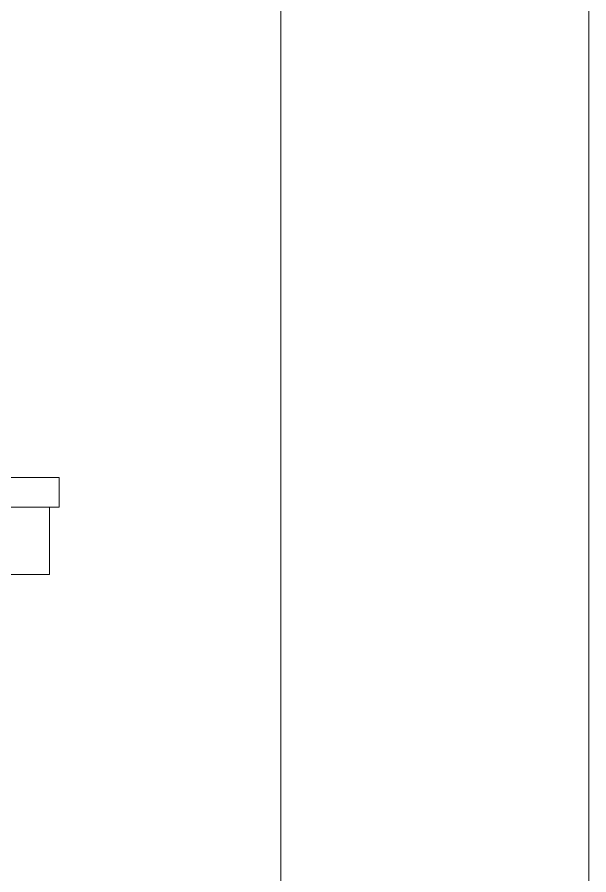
# Model space of a CAD drawing. Header units: millimetres. Extents: x -667 to -468, y -723 to -475.
# Drawn here: x -656.082 to -655.492, y -488.935 to -488.051 of the extents above; entities that cross this region are included whole.
import ezdxf

# ---------------------------------------------------------------- set-up
doc = ezdxf.new("R2010")
doc.units = ezdxf.units.MM
doc.layers.add('dinding', color=36, linetype='Continuous', lineweight=9)

msp = doc.modelspace()

# ---------------------------------------------------------------- linework, layer by layer
at = {"layer": 'dinding'}
for p, q in [((-655.81, -488.03293), (-655.81, -489.81283)), ((-655.49241, -488.03293), (-655.49241, -489.77116)), ((-657.75829, -488.52548), (-656.03829, -488.52548)), ((-656.03829, -488.55602), (-656.03829, -488.52548)), ((-657.74829, -488.55602), (-656.04829, -488.55602)), ((-656.04829, -488.62548), (-656.04829, -488.55602)), ((-656.04829, -488.55602), (-656.03829, -488.55602)), ((-656.09902, -488.62548), (-656.04829, -488.62548))]:
    msp.add_line(p, q, dxfattribs=at)

doc.saveas('drawing.dxf')
